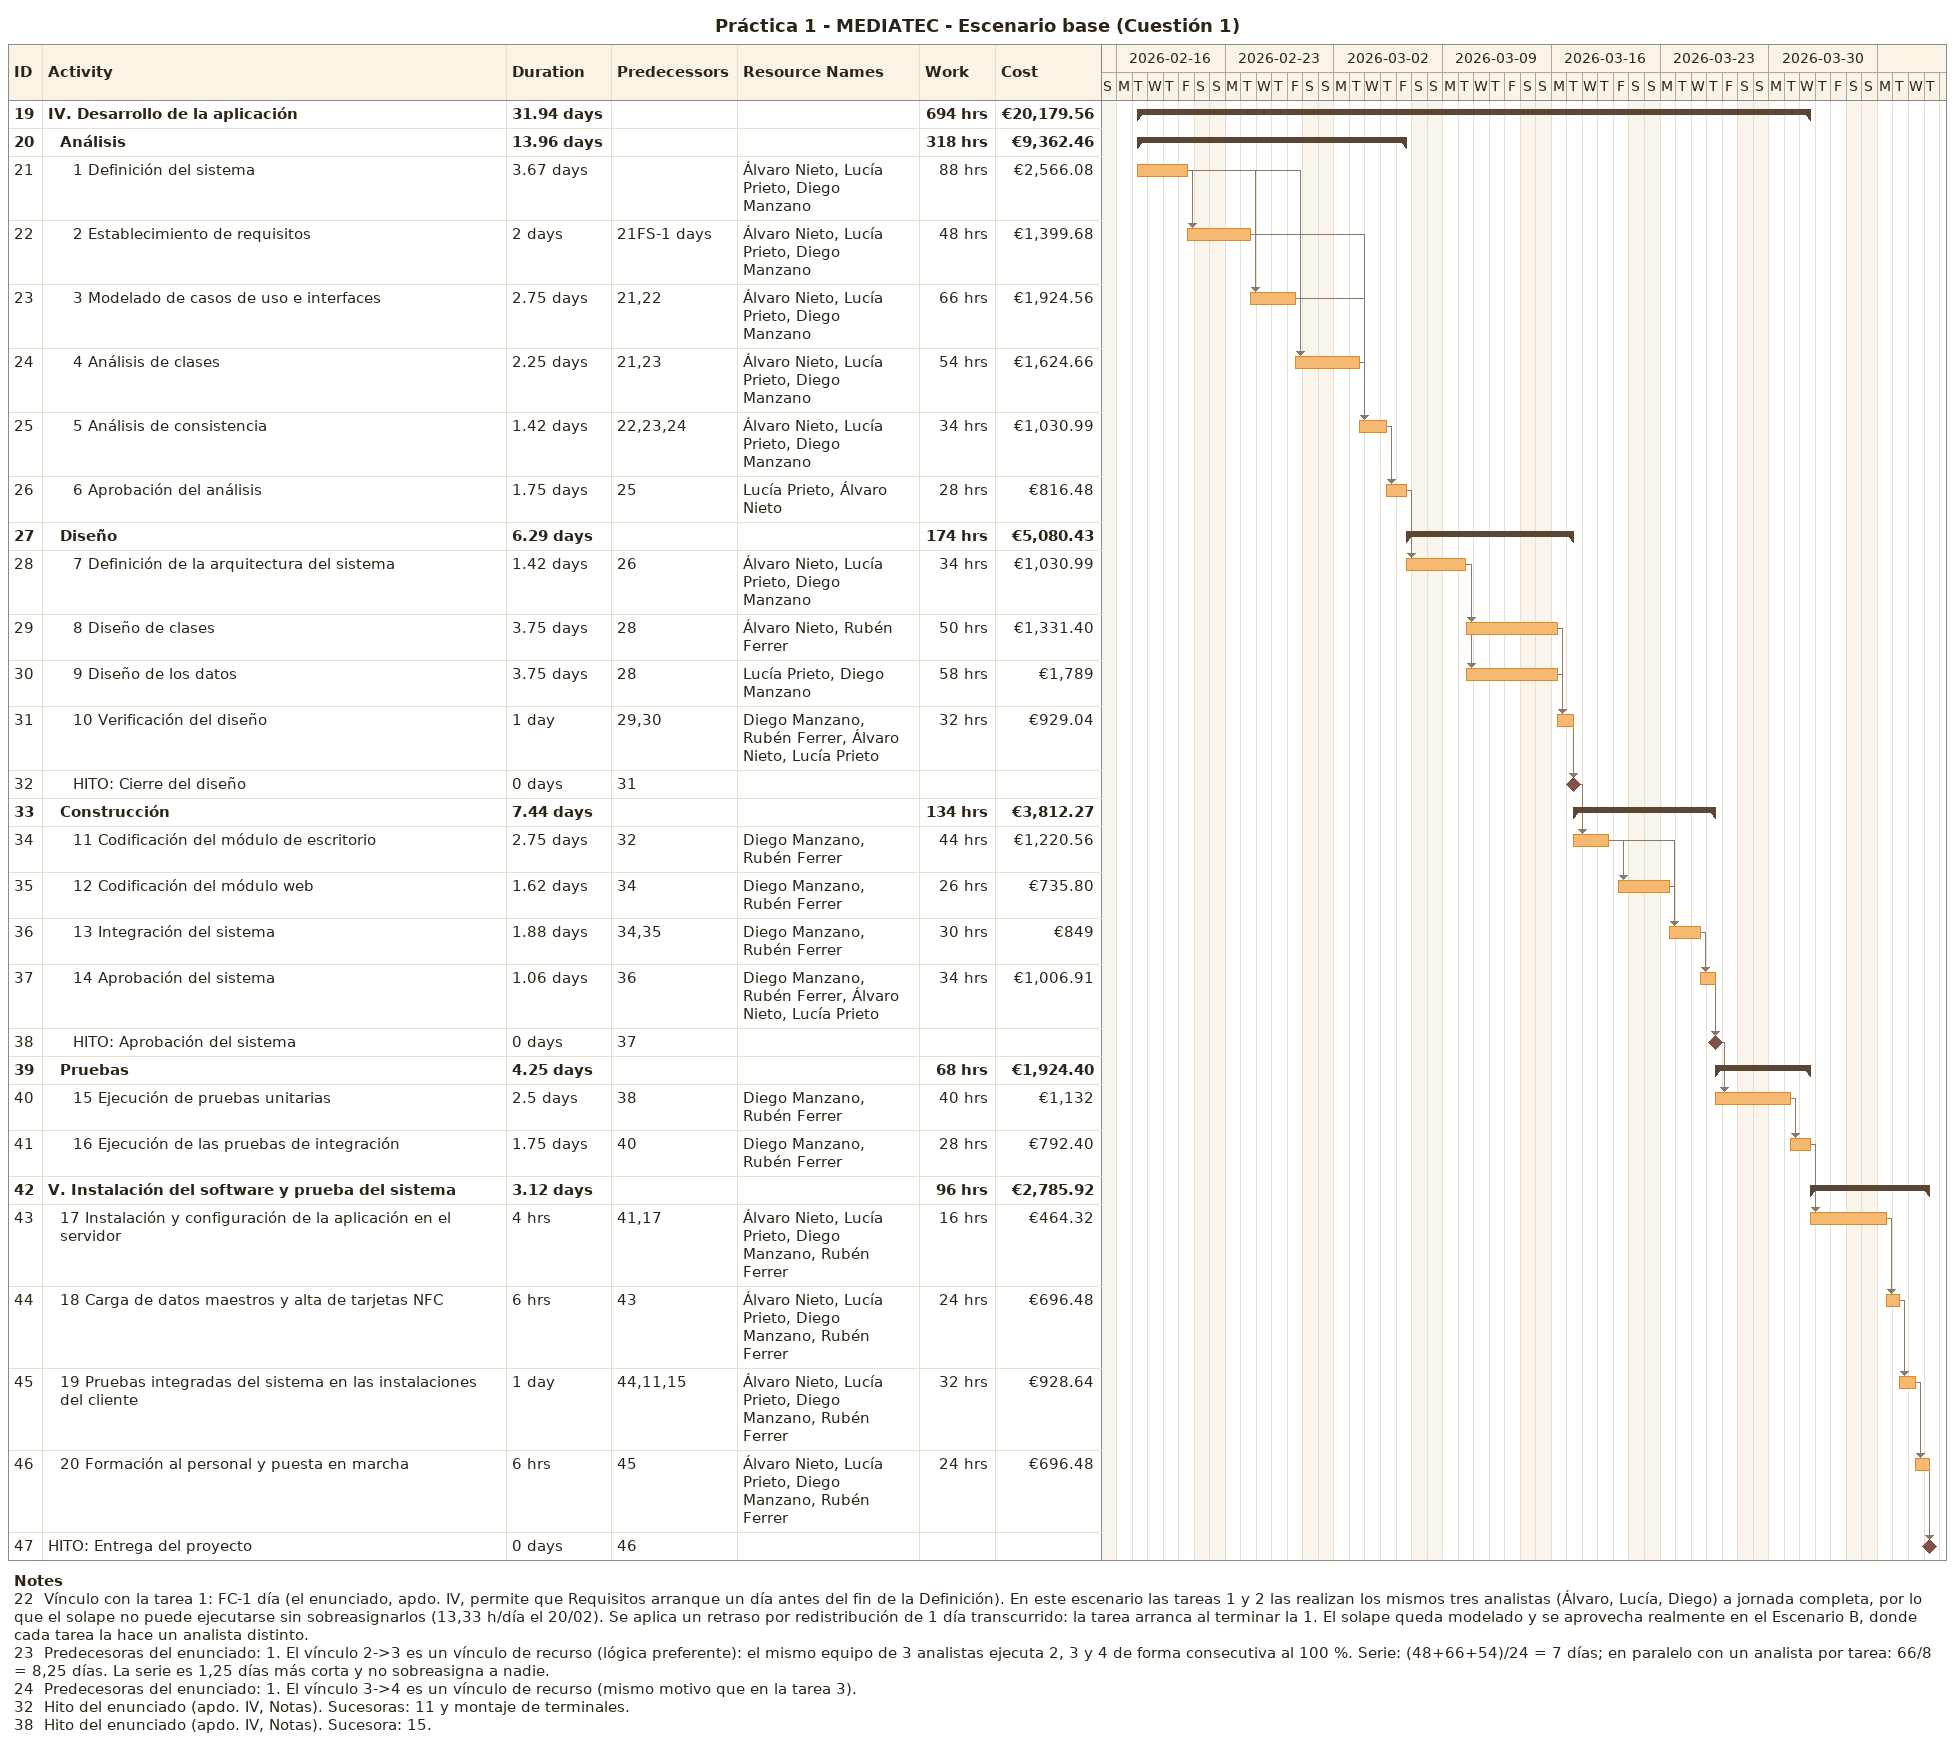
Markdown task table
Práctica 1 - MEDIATEC - Escenario base (Cuestión 1)

| ID | Level | Task | Duration | Start | Finish | Predecessors | Resources | Work (h) | Cost (€) |
|---|---|---|---|---|---|---|---|---|---|
| 19 | 1 | **IV. Desarrollo de la aplicación** | 31.94d | 2026-02-17 | 2026-04-01 |  |  | 694 | 20179.56 |
| 20 | 2 | **Análisis** | 13.96d | 2026-02-17 | 2026-03-06 |  |  | 318 | 9362.46 |
| 21 | 3 | 1 Definición del sistema | 3.67d | 2026-02-17 | 2026-02-20 |  | Álvaro Nieto, Lucía Prieto, Diego Manzano | 88 | 2566.08 |
| 22 | 3 | 2 Establecimiento de requisitos | 2d | 2026-02-20 | 2026-02-24 | 21FS-1d | Álvaro Nieto, Lucía Prieto, Diego Manzano | 48 | 1399.68 |
| 23 | 3 | 3 Modelado de casos de uso e interfaces | 2.75d | 2026-02-24 | 2026-02-27 | 21, 22 | Álvaro Nieto, Lucía Prieto, Diego Manzano | 66 | 1924.56 |
| 24 | 3 | 4 Análisis de clases | 2.25d | 2026-02-27 | 2026-03-03 | 21, 23 | Álvaro Nieto, Lucía Prieto, Diego Manzano | 54 | 1624.66 |
| 25 | 3 | 5 Análisis de consistencia | 1.42d | 2026-03-03 | 2026-03-05 | 22, 23, 24 | Álvaro Nieto, Lucía Prieto, Diego Manzano | 34 | 1030.99 |
| 26 | 3 | 6 Aprobación del análisis | 1.75d | 2026-03-05 | 2026-03-06 | 25 | Lucía Prieto, Álvaro Nieto | 28 | 816.48 |
| 27 | 2 | **Diseño** | 6.29d | 2026-03-06 | 2026-03-17 |  |  | 174 | 5080.43 |
| 28 | 3 | 7 Definición de la arquitectura del sistema | 1.42d | 2026-03-06 | 2026-03-10 | 26 | Álvaro Nieto, Lucía Prieto, Diego Manzano | 34 | 1030.99 |
| 29 | 3 | 8 Diseño de clases | 3.75d | 2026-03-10 | 2026-03-16 | 28 | Álvaro Nieto, Rubén Ferrer | 50 | 1331.40 |
| 30 | 3 | 9 Diseño de los datos | 3.75d | 2026-03-10 | 2026-03-16 | 28 | Lucía Prieto, Diego Manzano | 58 | 1789 |
| 31 | 3 | 10 Verificación del diseño | 1d | 2026-03-16 | 2026-03-17 | 29, 30 | Diego Manzano, Rubén Ferrer, Álvaro Nieto, Lucía Prieto | 32 | 929.04 |
| 32 | 3 | HITO: Cierre del diseño | 0d | 2026-03-17 | 2026-03-17 | 31 |  |  |  |
| 33 | 2 | **Construcción** | 7.44d | 2026-03-17 | 2026-03-26 |  |  | 134 | 3812.27 |
| 34 | 3 | 11 Codificación del módulo de escritorio | 2.75d | 2026-03-17 | 2026-03-19 | 32 | Diego Manzano, Rubén Ferrer | 44 | 1220.56 |
| 35 | 3 | 12 Codificación del módulo web | 1.62d | 2026-03-20 | 2026-03-23 | 34 | Diego Manzano, Rubén Ferrer | 26 | 735.80 |
| 36 | 3 | 13 Integración del sistema | 1.88d | 2026-03-23 | 2026-03-25 | 34, 35 | Diego Manzano, Rubén Ferrer | 30 | 849 |
| 37 | 3 | 14 Aprobación del sistema | 1.06d | 2026-03-25 | 2026-03-26 | 36 | Diego Manzano, Rubén Ferrer, Álvaro Nieto, Lucía Prieto | 34 | 1006.91 |
| 38 | 3 | HITO: Aprobación del sistema | 0d | 2026-03-26 | 2026-03-26 | 37 |  |  |  |
| 39 | 2 | **Pruebas** | 4.25d | 2026-03-26 | 2026-04-01 |  |  | 68 | 1924.40 |
| 40 | 3 | 15 Ejecución de pruebas unitarias | 2.5d | 2026-03-26 | 2026-03-31 | 38 | Diego Manzano, Rubén Ferrer | 40 | 1132 |
| 41 | 3 | 16 Ejecución de las pruebas de integración | 1.75d | 2026-03-31 | 2026-04-01 | 40 | Diego Manzano, Rubén Ferrer | 28 | 792.40 |
| 42 | 1 | **V. Instalación del software y prueba del sistema** | 3.12d | 2026-04-01 | 2026-04-09 |  |  | 96 | 2785.92 |
| 43 | 2 | 17 Instalación y configuración de la aplicación en el servidor | 4h | 2026-04-01 | 2026-04-06 | 41, 17 | Álvaro Nieto, Lucía Prieto, Diego Manzano, Rubén Ferrer | 16 | 464.32 |
| 44 | 2 | 18 Carga de datos maestros y alta de tarjetas NFC | 6h | 2026-04-06 | 2026-04-07 | 43 | Álvaro Nieto, Lucía Prieto, Diego Manzano, Rubén Ferrer | 24 | 696.48 |
| 45 | 2 | 19 Pruebas integradas del sistema en las instalaciones del cliente | 1d | 2026-04-07 | 2026-04-08 | 44, 11, 15 | Álvaro Nieto, Lucía Prieto, Diego Manzano, Rubén Ferrer | 32 | 928.64 |
| 46 | 2 | 20 Formación al personal y puesta en marcha | 6h | 2026-04-08 | 2026-04-09 | 45 | Álvaro Nieto, Lucía Prieto, Diego Manzano, Rubén Ferrer | 24 | 696.48 |
| 47 | 1 | HITO: Entrega del proyecto | 0d | 2026-04-09 | 2026-04-09 | 46 |  |  |  |

Notes
- 22: Vínculo con la tarea 1: FC-1 día (el enunciado, apdo. IV, permite que Requisitos arranque un día antes del fin de la Definición). En este escenario las tareas 1 y 2 las realizan los mismos tres analistas (Álvaro, Lucía, Diego) a jornada completa, por lo que el solape no puede ejecutarse sin sobreasignarlos (13,33 h/día el 20/02). Se aplica un retraso por redistribución de 1 día transcurrido: la tarea arranca al terminar la 1. El solape queda modelado y se aprovecha realmente en el Escenario B, donde cada tarea la hace un analista distinto.
- 23: Predecesoras del enunciado: 1. El vínculo 2->3 es un vínculo de recurso (lógica preferente): el mismo equipo de 3 analistas ejecuta 2, 3 y 4 de forma consecutiva al 100 %. Serie: (48+66+54)/24 = 7 días; en paralelo con un analista por tarea: 66/8 = 8,25 días. La serie es 1,25 días más corta y no sobreasigna a nadie.
- 24: Predecesoras del enunciado: 1. El vínculo 3->4 es un vínculo de recurso (mismo motivo que en la tarea 3).
- 32: Hito del enunciado (apdo. IV, Notas). Sucesoras: 11 y montaje de terminales.
- 38: Hito del enunciado (apdo. IV, Notas). Sucesora: 15.
